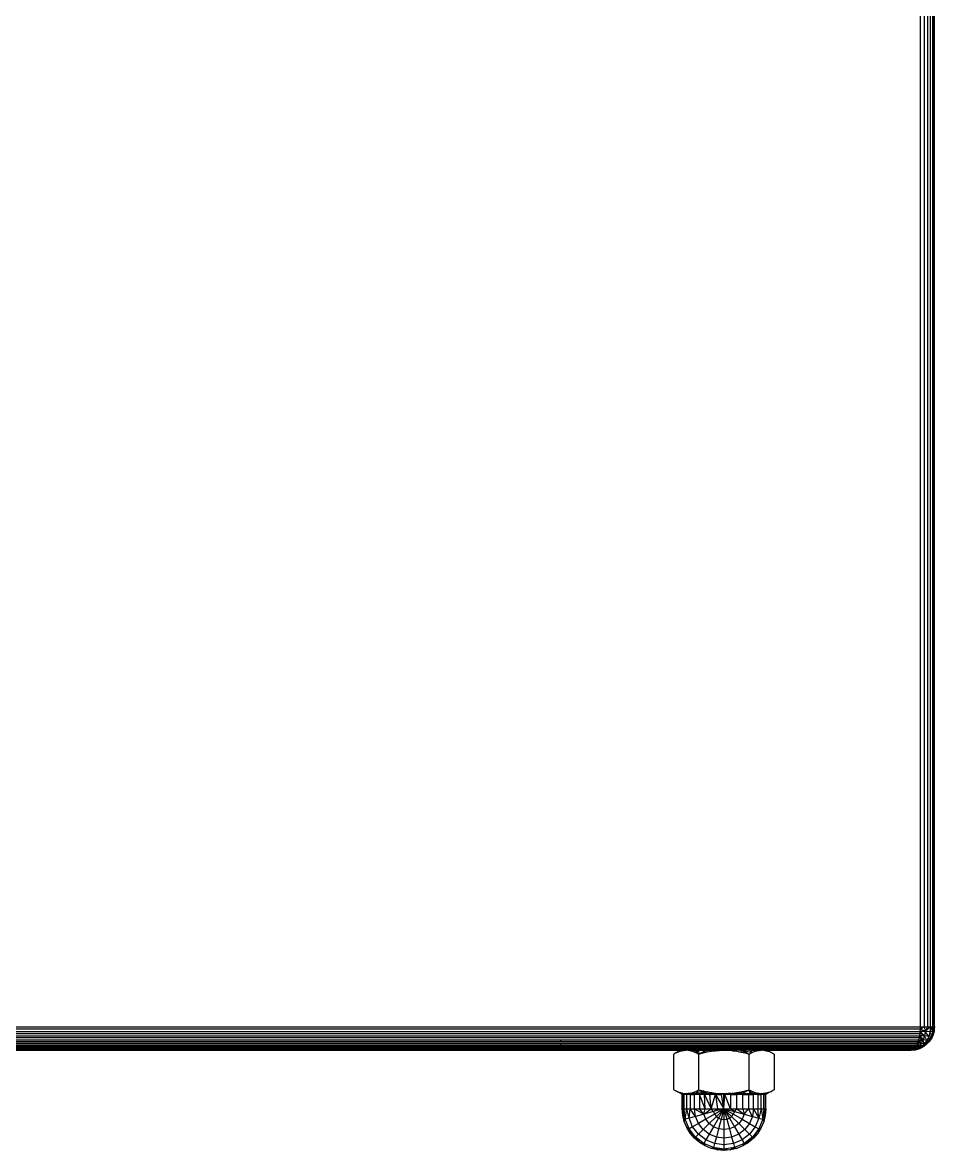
# Model space of a CAD drawing. Header units: millimetres. Extents: x 1918 to 7324, y -1954 to 2054.
# Drawn here: x 3877.8 to 4077.8, y -615.6 to -368.2 of the extents above; entities that cross this region are included whole.
import ezdxf

# ---------------------------------------------------------------- set-up
doc = ezdxf.new("R2010")
doc.units = ezdxf.units.MM

msp = doc.modelspace()

# ---------------------------------------------------------------- linework, layer by layer
for p, q in [((4074.69, -588.47), (4074.69, -135.13)), ((4075.49, -135.13), (4075.49, -588.47)), ((4076.23, -135.13), (4076.23, -588.47)), ((4076.87, -588.47), (4076.87, -135.13)), ((4077.35, -135.13), (4077.35, -588.47)), ((4077.66, -588.47), (4077.66, -135.13)), ((4077.77, -588.47), (4077.77, -347.44)), ((3680.84, -588.47), (4074.69, -588.47)), ((4075.49, -588.47), (4074.68, -588.97)), ((4074.68, -588.97), (4074.69, -588.47)), ((4074.69, -588.47), (4075.49, -588.47)), ((4075.49, -588.47), (4076.23, -588.47)), ((4075.49, -588.47), (4075.76, -589.49)), ((4076.87, -588.47), (4075.76, -589.49)), ((4076.23, -588.47), (4075.76, -589.49)), ((4076.23, -588.47), (4076.87, -588.47)), ((4077.35, -588.47), (4076.77, -589.55)), ((4076.87, -588.47), (4076.77, -589.55)), ((4076.87, -588.47), (4077.35, -588.47)), ((4077.35, -588.47), (4077.66, -588.47)), ((4077.45, -589.49), (4077.35, -588.47)), ((4077.45, -589.49), (4077.66, -588.47)), ((4077.66, -588.47), (4077.77, -588.47)), ((4077.66, -588.47), (4077.74, -588.97)), ((4077.77, -588.47), (4077.74, -588.97)), ((4074.68, -588.97), (3680.85, -588.97)), ((3680.88, -589.47), (4074.65, -589.47)), ((3680.93, -589.96), (4074.6, -589.96)), ((3681, -590.43), (4074.53, -590.43)), ((4074.45, -590.89), (3681.09, -590.89)), ((4074.34, -591.32), (4074.45, -590.89)), ((4074.45, -590.89), (4074.53, -590.43)), ((4074.45, -590.89), (4074.8, -590.76)), ((4074.45, -590.89), (4075.27, -591.35)), ((4074.53, -590.43), (4074.6, -589.96)), ((4075.57, -590.48), (4074.53, -590.43)), ((4074.53, -590.43), (4074.8, -590.76)), ((4074.6, -589.96), (4074.65, -589.47)), ((4075.57, -590.48), (4074.6, -589.96)), ((4074.65, -589.47), (4074.68, -588.97)), ((4075.76, -589.49), (4074.65, -589.47)), ((4074.65, -589.47), (4075.57, -590.48)), ((4075.76, -589.49), (4074.68, -588.97)), ((4074.8, -590.76), (4075.27, -591.35)), ((4075.57, -590.48), (4075.27, -591.35)), ((4075.76, -589.49), (4075.57, -590.48)), ((4076.09, -591.46), (4075.57, -590.48)), ((4076.5, -590.57), (4075.57, -590.48)), ((4076.5, -590.57), (4075.76, -589.49)), ((4076.77, -589.55), (4075.76, -589.49)), ((4076.5, -590.57), (4076.09, -591.46)), ((4076.77, -589.55), (4076.5, -590.57)), ((4077.17, -590.48), (4076.5, -590.57)), ((4076.71, -591.35), (4076.5, -590.57)), ((4076.71, -591.35), (4077.17, -590.48)), ((4077.16, -590.89), (4076.71, -591.35)), ((4077.45, -589.49), (4076.77, -589.55)), ((4077.17, -590.48), (4076.77, -589.55)), ((4077.16, -590.89), (4076.9, -591.32)), ((4077.38, -590.43), (4077.16, -590.89)), ((4077.16, -590.89), (4077.17, -590.48)), ((4077.17, -590.48), (4077.45, -589.49)), ((4077.17, -590.48), (4077.55, -589.96)), ((4077.38, -590.43), (4077.17, -590.48)), ((4077.55, -589.96), (4077.38, -590.43)), ((4077.74, -588.97), (4077.45, -589.49)), ((4077.45, -589.49), (4077.67, -589.47)), ((4077.51, -589.78), (4077.45, -589.49)), ((4077.67, -589.47), (4077.51, -589.78)), ((4077.55, -589.96), (4077.51, -589.78)), ((4077.67, -589.47), (4077.55, -589.96)), ((4077.74, -588.97), (4077.67, -589.47)), ((3759.82, -591.32), (3995.72, -591.32)), ((3759.82, -591.72), (3995.72, -591.72)), ((3759.82, -592.09), (3995.72, -592.09)), ((3759.82, -592.43), (3995.72, -592.43)), ((3759.82, -592.73), (3995.72, -592.73)), ((3995.72, -592.99), (3759.82, -592.99)), ((3759.82, -593.21), (3995.72, -593.21)), ((3759.82, -593.38), (3995.72, -593.38)), ((3995.72, -593.5), (3759.82, -593.5)), ((3759.82, -593.6), (3995.72, -593.6)), ((3995.72, -591.32), (3995.72, -591.72)), ((3995.72, -591.32), (4074.34, -591.32)), ((3995.72, -591.72), (4074.22, -591.72)), ((3995.72, -592.09), (3995.72, -592.43)), ((3995.72, -592.09), (4074.09, -592.09)), ((3995.72, -592.43), (4073.94, -592.43)), ((3995.72, -592.73), (3995.72, -592.99)), ((3995.72, -592.73), (4073.78, -592.73)), ((4073.61, -592.99), (3995.72, -592.99)), ((3995.72, -593.21), (3995.72, -593.38)), ((3995.72, -593.21), (4073.42, -593.21)), ((3995.72, -593.38), (3995.72, -593.5)), ((3995.72, -593.38), (4073.23, -593.38)), ((3995.72, -593.5), (3995.72, -593.6)), ((4073.04, -593.5), (3995.72, -593.5)), ((3995.72, -593.6), (4022.14, -593.6)), ((4022.14, -593.6), (4021.29, -594.1)), ((4022.55, -593.6), (4021.97, -593.83)), ((4021.97, -593.83), (4022.14, -593.6)), ((4022.55, -593.6), (4022.14, -593.6)), ((4022.55, -593.6), (4022.32, -593.73)), ((4022.55, -593.6), (4022.66, -593.66)), ((4022.55, -593.6), (4022.81, -593.64)), ((4022.9, -593.62), (4022.81, -593.64)), ((4022.95, -593.62), (4022.9, -593.62)), ((4022.95, -593.62), (4023.01, -593.61)), ((4023.01, -593.61), (4023.34, -593.6)), ((4023.36, -593.6), (4023.34, -593.6)), ((4023.71, -593.61), (4023.36, -593.6)), ((4023.79, -593.62), (4023.71, -593.61)), ((4023.79, -593.62), (4023.83, -593.62)), ((4023.89, -593.63), (4023.83, -593.62)), ((4024.53, -593.6), (4023.89, -593.63)), ((4024.53, -593.6), (4024.06, -593.66)), ((4024.06, -593.66), (4026.01, -593.6)), ((4024.53, -593.6), (4024.23, -593.69)), ((4024.53, -593.6), (4024.29, -593.7)), ((4024.75, -593.83), (4024.53, -593.6)), ((4026.01, -593.6), (4024.53, -593.6)), ((4024.53, -593.6), (4024.88, -593.8)), ((4024.53, -593.6), (4025.75, -593.63)), ((4026.01, -593.6), (4025.81, -593.63)), ((4026.01, -593.6), (4025.96, -593.64)), ((4026.01, -593.6), (4025.99, -593.64)), ((4026.01, -593.6), (4027.47, -593.6)), ((4027.74, -593.6), (4026.11, -594.45)), ((4027.74, -593.6), (4027.01, -594.2)), ((4027.74, -593.6), (4027.47, -593.6)), ((4027.74, -593.6), (4027.93, -593.99)), ((4028.84, -593.82), (4027.74, -593.6)), ((4027.74, -593.6), (4029.63, -593.6)), ((4029.63, -593.6), (4028.84, -593.82)), ((4029.63, -593.6), (4029.67, -593.63)), ((4029.63, -593.6), (4030.1, -593.6)), ((4029.8, -593.63), (4029.67, -593.63)), ((4029.67, -593.63), (4029.76, -593.7)), ((4030.1, -593.6), (4031.59, -593.6)), ((4030.1, -593.6), (4030.55, -593.63)), ((4030.69, -593.62), (4030.55, -593.63)), ((4031.59, -593.6), (4030.69, -593.62)), ((4031.61, -593.6), (4031.59, -593.6)), ((4031.59, -593.6), (4031.64, -593.6)), ((4031.64, -593.6), (4031.61, -593.6)), ((4031.64, -593.6), (4032.16, -593.61)), ((4032.16, -593.61), (4032.53, -593.6)), ((4032.55, -593.62), (4032.16, -593.61)), ((4032.53, -593.6), (4033.42, -593.6)), ((4033.42, -593.6), (4032.55, -593.62)), ((4033.48, -593.7), (4032.55, -593.62)), ((4033.42, -593.6), (4033.59, -593.6)), ((4033.59, -593.6), (4033.48, -593.7)), ((4033.59, -593.6), (4034.4, -593.83)), ((4033.59, -593.6), (4035.32, -594)), ((4035.06, -593.6), (4033.59, -593.6)), ((4035.06, -593.6), (4035.49, -593.6)), ((4035.49, -593.6), (4035.32, -594)), ((4035.49, -593.6), (4036.22, -594.21)), ((4035.49, -593.6), (4037.11, -594.45)), ((4035.49, -593.6), (4037.79, -594.1)), ((4035.76, -593.6), (4035.49, -593.6)), ((4037.21, -593.6), (4035.76, -593.6)), ((4037.79, -594.1), (4037.21, -593.6)), ((4037.21, -593.6), (4037.4, -593.6)), ((4037.4, -593.6), (4037.48, -593.6)), ((4038.69, -593.6), (4037.48, -593.6)), ((4038.47, -593.83), (4037.48, -593.6)), ((4038.69, -593.6), (4038.47, -593.83)), ((4038.69, -593.6), (4038.82, -593.73)), ((4038.69, -593.6), (4039.16, -593.66)), ((4038.69, -593.6), (4039.31, -593.64)), ((4039.4, -593.62), (4039.31, -593.64)), ((4039.45, -593.62), (4039.4, -593.62)), ((4039.45, -593.62), (4039.51, -593.61)), ((4039.51, -593.61), (4039.86, -593.6)), ((4040.21, -593.61), (4039.86, -593.6)), ((4040.29, -593.62), (4040.21, -593.61)), ((4040.29, -593.62), (4040.33, -593.62)), ((4040.4, -593.63), (4040.33, -593.62)), ((4040.67, -593.6), (4040.4, -593.63)), ((4040.67, -593.6), (4040.56, -593.66)), ((4040.56, -593.66), (4072.64, -593.6)), ((4041.09, -593.6), (4040.67, -593.6)), ((4041.25, -593.83), (4040.67, -593.6)), ((4040.67, -593.6), (4040.79, -593.7)), ((4041.09, -593.6), (4041.71, -593.99)), ((4041.09, -593.6), (4042.16, -594.2)), ((4072.74, -593.57), (4072.64, -593.6)), ((4072.84, -593.57), (4072.74, -593.57)), ((4072.87, -593.56), (4072.84, -593.57)), ((4073.04, -593.5), (4072.87, -593.56)), ((4073.24, -593.5), (4072.87, -593.56)), ((4073.14, -593.57), (4072.87, -593.56)), ((4073.23, -593.38), (4073.04, -593.5)), ((4073.04, -593.5), (4073.24, -593.5)), ((4073.41, -593.51), (4073.14, -593.57)), ((4073.42, -593.21), (4073.23, -593.38)), ((4073.23, -593.38), (4073.83, -593.23)), ((4073.24, -593.5), (4073.23, -593.38)), ((4073.24, -593.5), (4073.83, -593.23)), ((4073.24, -593.5), (4073.54, -593.43)), ((4073.24, -593.5), (4073.41, -593.51)), ((4074.16, -593.26), (4073.41, -593.51)), ((4073.41, -593.51), (4073.81, -593.41)), ((4073.41, -593.51), (4073.54, -593.43)), ((4073.41, -593.51), (4073.57, -593.5)), ((4073.42, -593.21), (4073.61, -592.99)), ((4073.42, -593.21), (4073.83, -593.23)), ((4073.54, -593.43), (4073.83, -593.23)), ((4073.54, -593.43), (4074.16, -593.26)), ((4073.57, -593.5), (4073.64, -593.5)), ((4073.78, -592.73), (4073.61, -592.99)), ((4073.8, -592.94), (4073.61, -592.99)), ((4073.83, -593.23), (4073.61, -592.99)), ((4074.48, -593.23), (4073.64, -593.5)), ((4074.13, -593.38), (4073.64, -593.5)), ((4073.64, -593.5), (4073.81, -593.41)), ((4073.78, -592.73), (4073.94, -592.43)), ((4074.37, -592.77), (4073.78, -592.73)), ((4073.78, -592.73), (4073.8, -592.94)), ((4073.8, -592.94), (4073.83, -593.23)), ((4073.81, -593.41), (4074.48, -593.23)), ((4073.81, -593.41), (4074.16, -593.26)), ((4074.37, -592.77), (4073.83, -593.23)), ((4073.83, -593.23), (4074.16, -593.26)), ((4074.09, -592.09), (4073.94, -592.43)), ((4073.94, -592.43), (4074.2, -592.35)), ((4073.94, -592.43), (4074.37, -592.77)), ((4074.09, -592.09), (4074.22, -591.72)), ((4074.87, -592.13), (4074.09, -592.09)), ((4074.09, -592.09), (4074.2, -592.35)), ((4074.13, -593.38), (4074.48, -593.23)), ((4074.16, -593.26), (4074.37, -592.77)), ((4074.87, -592.84), (4074.16, -593.26)), ((4074.16, -593.26), (4074.66, -593.05)), ((4074.16, -593.26), (4074.48, -593.23)), ((4074.2, -592.35), (4074.37, -592.77)), ((4074.34, -591.32), (4074.22, -591.72)), ((4074.22, -591.72), (4074.87, -592.13)), ((4074.34, -591.32), (4075.27, -591.35)), ((4074.53, -591.61), (4074.34, -591.32)), ((4074.37, -592.77), (4074.87, -592.13)), ((4074.37, -592.77), (4074.87, -592.54)), ((4074.87, -592.84), (4074.37, -592.77)), ((4074.48, -593.23), (4075.32, -592.77)), ((4075.2, -592.87), (4074.48, -593.23)), ((4075.06, -592.99), (4074.48, -593.23)), ((4074.48, -593.23), (4074.66, -593.05)), ((4074.48, -593.23), (4074.6, -593.21)), ((4074.53, -591.61), (4075.27, -591.35)), ((4074.87, -592.13), (4074.53, -591.61)), ((4075.06, -592.99), (4074.6, -593.21)), ((4074.66, -593.05), (4074.87, -592.84)), ((4075.27, -591.35), (4074.87, -592.13)), ((4075.53, -592.23), (4074.87, -592.13)), ((4074.87, -592.54), (4074.87, -592.13)), ((4075.53, -592.23), (4074.87, -592.84)), ((4074.87, -592.84), (4075.42, -592.52)), ((4074.87, -592.84), (4074.87, -592.54)), ((4075.32, -592.77), (4074.87, -592.84)), ((4075.49, -592.73), (4075.06, -592.99)), ((4075.2, -592.87), (4075.06, -592.99)), ((4075.49, -592.73), (4075.2, -592.87)), ((4075.32, -592.77), (4075.2, -592.87)), ((4075.53, -592.23), (4075.27, -591.35)), ((4076.09, -591.46), (4075.27, -591.35)), ((4075.32, -592.77), (4076.09, -592.13)), ((4075.89, -592.43), (4075.32, -592.77)), ((4075.32, -592.77), (4075.42, -592.52)), ((4075.32, -592.77), (4075.49, -592.73)), ((4075.42, -592.52), (4075.53, -592.23)), ((4075.89, -592.43), (4075.49, -592.73)), ((4076.09, -591.46), (4075.53, -592.23)), ((4075.53, -592.23), (4076.09, -591.82)), ((4076.09, -592.13), (4075.53, -592.23)), ((4076.27, -592.09), (4075.89, -592.43)), ((4075.89, -592.43), (4075.98, -592.3)), ((4076.27, -592.09), (4075.98, -592.3)), ((4075.98, -592.3), (4076.09, -592.13)), ((4076.09, -592.13), (4076.71, -591.35)), ((4076.71, -591.35), (4076.09, -591.46)), ((4076.09, -591.82), (4076.09, -591.46)), ((4076.09, -592.13), (4076.6, -591.72)), ((4076.09, -592.13), (4076.09, -591.82)), ((4076.09, -592.13), (4076.27, -592.09)), ((4076.6, -591.72), (4076.27, -592.09)), ((4076.9, -591.32), (4076.6, -591.72)), ((4076.6, -591.72), (4076.65, -591.57)), ((4076.65, -591.57), (4076.9, -591.32)), ((4076.65, -591.57), (4076.71, -591.35)), ((4076.71, -591.35), (4076.9, -591.32)), ((4021.06, -594.2), (4020.61, -594.45)), ((4020.61, -602.27), (4020.61, -594.45)), ((4021.21, -594.14), (4021.06, -594.2)), ((4021.29, -594.1), (4021.21, -594.14)), ((4021.29, -594.1), (4021.97, -593.83)), ((4021.97, -593.83), (4022.32, -593.73)), ((4022.32, -593.73), (4022.66, -593.66)), ((4022.66, -593.66), (4022.81, -593.64)), ((4024.06, -593.66), (4023.89, -593.63)), ((4024.23, -593.69), (4024.06, -593.66)), ((4024.23, -593.69), (4024.29, -593.7)), ((4024.29, -593.7), (4024.75, -593.83)), ((4024.75, -593.83), (4024.88, -593.8)), ((4025.21, -594), (4024.75, -593.83)), ((4024.88, -593.8), (4025.21, -594)), ((4025.93, -593.64), (4025.21, -594)), ((4025.21, -594), (4025.53, -594.14)), ((4025.59, -594.17), (4025.53, -594.14)), ((4025.59, -594.17), (4025.66, -594.2)), ((4025.96, -593.64), (4025.66, -594.2)), ((4025.66, -594.2), (4026.11, -594.45)), ((4025.75, -593.63), (4025.81, -593.63)), ((4025.81, -593.63), (4025.93, -593.64)), ((4025.93, -593.64), (4025.99, -593.64)), ((4025.96, -593.64), (4025.93, -593.64)), ((4025.99, -593.64), (4025.96, -593.64)), ((4025.99, -593.64), (4026.11, -594.45)), ((4026.11, -594.45), (4027.01, -594.2)), ((4026.11, -602.27), (4026.11, -594.45)), ((4027.01, -594.2), (4027.93, -593.99)), ((4027.93, -593.99), (4028.84, -593.82)), ((4028.84, -593.82), (4029.76, -593.7)), ((4030.55, -593.63), (4029.76, -593.7)), ((4029.8, -593.63), (4030.55, -593.63)), ((4033.48, -593.7), (4034.4, -593.83)), ((4034.4, -593.83), (4035.32, -594)), ((4035.32, -594), (4036.22, -594.21)), ((4036.22, -594.21), (4037.11, -594.45)), ((4037.11, -594.45), (4037.79, -594.1)), ((4037.11, -602.27), (4037.11, -594.45)), ((4037.79, -594.1), (4038.47, -593.83)), ((4038.47, -593.83), (4038.82, -593.73)), ((4038.82, -593.73), (4039.16, -593.66)), ((4039.16, -593.66), (4039.31, -593.64)), ((4040.56, -593.66), (4040.4, -593.63)), ((4040.73, -593.69), (4040.56, -593.66)), ((4040.73, -593.69), (4040.79, -593.7)), ((4040.79, -593.7), (4041.25, -593.83)), ((4041.25, -593.83), (4041.71, -593.99)), ((4041.71, -593.99), (4042.16, -594.2)), ((4042.16, -594.2), (4042.61, -594.45)), ((4042.61, -594.45), (4042.61, -602.27)), ((4020.61, -602.27), (4021.06, -602.52)), ((4022.14, -603.12), (4021.06, -602.52)), ((4021.06, -602.52), (4021.52, -602.72)), ((4021.52, -602.72), (4021.99, -602.9)), ((4022.14, -603.12), (4021.52, -602.72)), ((4022.32, -602.99), (4021.99, -602.9)), ((4021.99, -602.9), (4022.56, -603.12)), ((4022.14, -603.12), (4022.27, -603.12)), ((4022.32, -603.13), (4022.27, -603.12)), ((4022.38, -603.01), (4022.32, -602.99)), ((4022.37, -603.12), (4022.32, -603.13)), ((4022.39, -603.12), (4022.32, -603.13)), ((4022.4, -603.17), (4022.37, -603.12)), ((4022.39, -603.12), (4022.37, -603.12)), ((4022.38, -603.01), (4022.43, -603.02)), ((4022.39, -603.12), (4022.49, -603.13)), ((4022.43, -603.21), (4022.4, -603.17)), ((4022.72, -603.17), (4022.4, -603.17)), ((4022.56, -603.12), (4022.43, -603.02)), ((4022.43, -603.02), (4022.9, -603.1)), ((4022.74, -603.21), (4022.43, -603.21)), ((4022.45, -603.25), (4022.43, -603.21)), ((4022.76, -603.25), (4022.45, -603.25)), ((4022.45, -603.3), (4022.45, -603.25)), ((4022.53, -603.29), (4022.45, -603.25)), ((4022.53, -603.29), (4022.45, -603.3)), ((4022.45, -606.42), (4022.45, -603.3)), ((4022.49, -603.13), (4022.56, -603.12)), ((4022.57, -603.3), (4022.53, -603.29)), ((4022.56, -603.12), (4022.62, -603.13)), ((4022.57, -603.3), (4022.76, -603.25)), ((4022.9, -603.3), (4022.57, -603.3)), ((4022.57, -603.3), (4022.57, -606.42)), ((4022.68, -603.15), (4022.62, -603.13)), ((4022.73, -603.12), (4022.68, -603.15)), ((4022.72, -603.17), (4022.68, -603.15)), ((4023.64, -603.17), (4022.72, -603.17)), ((4022.74, -603.21), (4022.72, -603.17)), ((4022.73, -603.12), (4022.9, -603.1)), ((4022.73, -603.12), (4023.3, -603.12)), ((4023.66, -603.21), (4022.74, -603.21)), ((4022.76, -603.25), (4022.74, -603.21)), ((4023.68, -603.25), (4022.76, -603.25)), ((4022.9, -603.3), (4022.76, -603.25)), ((4022.9, -603.1), (4023.3, -603.12)), ((4023.45, -603.3), (4022.9, -603.3)), ((4022.9, -606.42), (4022.9, -603.3)), ((4023.3, -603.12), (4023.36, -603.12)), ((4023.57, -603.13), (4023.36, -603.12)), ((4023.45, -603.3), (4023.68, -603.25)), ((4024.21, -603.3), (4023.45, -603.3)), ((4023.45, -606.42), (4023.45, -603.3)), ((4023.6, -603.15), (4023.57, -603.13)), ((4023.6, -603.15), (4023.71, -603.11)), ((4023.6, -603.15), (4024.02, -603.12)), ((4023.64, -603.17), (4023.6, -603.15)), ((4025.1, -603.17), (4023.64, -603.17)), ((4023.66, -603.21), (4023.64, -603.17)), ((4025.12, -603.21), (4023.66, -603.21)), ((4023.68, -603.25), (4023.66, -603.21)), ((4025.13, -603.25), (4023.68, -603.25)), ((4024.21, -603.3), (4023.68, -603.25)), ((4023.68, -603.25), (4024.57, -603.28)), ((4023.71, -603.11), (4023.79, -603.1)), ((4023.83, -603.1), (4023.79, -603.1)), ((4023.89, -603.09), (4023.83, -603.1)), ((4023.89, -603.09), (4024.06, -603.06)), ((4024.02, -603.12), (4023.89, -603.09)), ((4024.06, -603.12), (4024.02, -603.12)), ((4024.06, -603.06), (4024.41, -602.99)), ((4024.53, -603.12), (4024.06, -603.06)), ((4024.06, -603.12), (4024.14, -603.12)), ((4024.14, -603.12), (4024.22, -603.12)), ((4024.21, -603.3), (4024.2, -606.42)), ((4024.21, -603.3), (4024.57, -603.28)), ((4024.53, -603.12), (4024.22, -603.12)), ((4024.41, -602.99), (4024.75, -602.89)), ((4024.53, -603.12), (4024.41, -602.99)), ((4024.75, -602.89), (4024.53, -603.12)), ((4024.53, -603.12), (4025.01, -603.12)), ((4024.57, -603.28), (4025.13, -603.25)), ((4024.57, -603.28), (4025.14, -603.3)), ((4024.75, -602.89), (4025.44, -602.62)), ((4024.75, -602.89), (4025.98, -603.12)), ((4025.01, -603.12), (4025.04, -603.13)), ((4025.01, -603.12), (4025.07, -603.15)), ((4025.07, -603.15), (4025.04, -603.13)), ((4025.14, -603.13), (4025.07, -603.15)), ((4025.1, -603.17), (4025.07, -603.15)), ((4027.01, -603.17), (4025.1, -603.17)), ((4025.12, -603.21), (4025.1, -603.17)), ((4027.02, -603.21), (4025.12, -603.21)), ((4025.13, -603.25), (4025.12, -603.21)), ((4025.14, -603.3), (4025.13, -603.25)), ((4027.01, -603.25), (4025.13, -603.25)), ((4025.83, -603.28), (4025.13, -603.25)), ((4025.14, -603.13), (4025.19, -603.12)), ((4025.83, -603.28), (4025.14, -603.3)), ((4025.14, -606.42), (4025.14, -603.3)), ((4025.8, -603.12), (4025.19, -603.12)), ((4025.44, -602.62), (4026.11, -602.27)), ((4027.74, -603.12), (4025.44, -602.62)), ((4025.98, -603.12), (4025.44, -602.62)), ((4025.8, -603.12), (4025.98, -603.12)), ((4027.01, -603.25), (4025.83, -603.28)), ((4026.23, -603.3), (4025.83, -603.28)), ((4026.01, -603.12), (4025.98, -603.12)), ((4026.07, -603.12), (4026.01, -603.12)), ((4026.07, -603.12), (4026.13, -603.12)), ((4026.11, -602.27), (4027.74, -603.12)), ((4026.11, -602.27), (4027.01, -602.52)), ((4026.13, -603.12), (4026.22, -603.12)), ((4026.22, -603.12), (4026.97, -603.13)), ((4026.23, -603.3), (4027.01, -603.25)), ((4027.33, -603.3), (4026.23, -603.3)), ((4026.23, -603.3), (4026.23, -606.42)), ((4027.45, -606.42), (4026.23, -603.3)), ((4026.99, -603.15), (4026.97, -603.13)), ((4027.01, -603.13), (4026.97, -603.13)), ((4026.99, -603.15), (4027.01, -603.13)), ((4027.01, -603.17), (4026.99, -603.15)), ((4027.74, -603.12), (4027.01, -602.52)), ((4027.01, -602.52), (4027.93, -602.73)), ((4027.01, -603.13), (4027.07, -603.13)), ((4029.23, -603.17), (4027.01, -603.17)), ((4027.02, -603.21), (4027.01, -603.17)), ((4027.04, -603.25), (4027.01, -603.25)), ((4029.24, -603.21), (4027.02, -603.21)), ((4027.04, -603.25), (4027.02, -603.21)), ((4029.24, -603.25), (4027.04, -603.25)), ((4027.33, -603.3), (4027.04, -603.25)), ((4027.07, -603.13), (4027.33, -603.12)), ((4027.74, -603.12), (4027.33, -603.12)), ((4027.33, -603.3), (4027.44, -603.3)), ((4027.45, -606.42), (4027.33, -603.3)), ((4027.33, -603.3), (4028.78, -606.42)), ((4029.24, -603.25), (4027.44, -603.3)), ((4028.52, -603.3), (4027.44, -603.3)), ((4027.74, -603.12), (4027.93, -602.73)), ((4027.74, -603.12), (4028.79, -603.12)), ((4027.93, -602.73), (4028.84, -602.9)), ((4029.49, -603.13), (4027.93, -602.73)), ((4028.78, -606.42), (4028.52, -603.3)), ((4028.52, -603.3), (4028.78, -603.3)), ((4028.78, -603.3), (4029.24, -603.25)), ((4028.78, -606.42), (4029.75, -603.3)), ((4029.75, -603.3), (4028.78, -603.3)), ((4029.15, -603.13), (4028.79, -603.12)), ((4028.84, -602.9), (4029.76, -603.02)), ((4028.84, -602.9), (4029.49, -603.13)), ((4029.22, -603.15), (4029.15, -603.13)), ((4029.26, -603.15), (4029.22, -603.15)), ((4029.23, -603.17), (4029.22, -603.15)), ((4029.23, -603.17), (4031.55, -603.17)), ((4029.24, -603.21), (4029.23, -603.17)), ((4029.24, -603.21), (4029.28, -603.21)), ((4029.24, -603.25), (4029.24, -603.21)), ((4029.27, -603.25), (4029.24, -603.25)), ((4029.31, -603.13), (4029.26, -603.15)), ((4029.89, -603.26), (4029.27, -603.25)), ((4029.75, -603.3), (4029.27, -603.25)), ((4031.55, -603.17), (4029.28, -603.21)), ((4031.61, -603.22), (4029.28, -603.21)), ((4029.31, -603.13), (4029.49, -603.13)), ((4029.53, -603.13), (4029.49, -603.13)), ((4029.53, -603.13), (4029.58, -603.12)), ((4029.58, -603.12), (4029.63, -603.12)), ((4029.63, -603.12), (4029.76, -603.02)), ((4029.63, -603.12), (4029.92, -603.13)), ((4029.75, -603.3), (4030.18, -606.42)), ((4029.75, -603.3), (4031.61, -606.42)), ((4029.8, -603.3), (4029.75, -603.3)), ((4029.76, -603.02), (4030.69, -603.1)), ((4030.08, -603.29), (4029.8, -603.3)), ((4031.61, -603.22), (4029.89, -603.26)), ((4030.08, -603.29), (4029.89, -603.26)), ((4029.92, -603.13), (4030.16, -603.12)), ((4030.18, -603.3), (4030.08, -603.29)), ((4030.16, -603.12), (4030.69, -603.1)), ((4030.16, -603.12), (4030.86, -603.13)), ((4030.18, -603.3), (4030.33, -603.29)), ((4030.33, -603.29), (4031.04, -603.3)), ((4030.69, -603.1), (4030.86, -603.13)), ((4031.05, -603.13), (4030.86, -603.13)), ((4031.23, -603.28), (4031.04, -603.3)), ((4031.61, -606.42), (4031.04, -603.3)), ((4031.23, -603.13), (4031.05, -603.13)), ((4031.61, -603.13), (4031.23, -603.13)), ((4031.23, -603.13), (4031.55, -603.17)), ((4031.53, -603.27), (4031.23, -603.28)), ((4031.53, -603.27), (4031.61, -603.27)), ((4031.61, -603.17), (4031.55, -603.17)), ((4031.58, -603.17), (4031.55, -603.17)), ((4031.61, -603.13), (4031.68, -603.13)), ((4031.61, -603.13), (4031.61, -603.17)), ((4031.61, -603.17), (4031.61, -603.22)), ((4031.66, -603.17), (4031.61, -603.17)), ((4031.61, -603.22), (4031.61, -603.27)), ((4031.66, -603.22), (4031.61, -603.22)), ((4031.61, -606.42), (4031.61, -603.27)), ((4031.61, -603.27), (4031.71, -603.27)), ((4031.61, -606.42), (4031.76, -603.3)), ((4031.66, -603.17), (4033.95, -603.21)), ((4034, -603.17), (4031.66, -603.17)), ((4033.95, -603.21), (4031.66, -603.22)), ((4031.66, -603.22), (4033.95, -603.25)), ((4031.71, -603.27), (4031.66, -603.22)), ((4031.79, -603.13), (4031.68, -603.13)), ((4031.71, -603.27), (4031.76, -603.3)), ((4032.4, -603.29), (4031.71, -603.27)), ((4032.4, -603.29), (4031.76, -603.3)), ((4033.05, -606.42), (4031.76, -603.3)), ((4032.16, -603.13), (4031.79, -603.13)), ((4032.22, -603.12), (4032.16, -603.13)), ((4032.37, -603.13), (4032.22, -603.12)), ((4032.37, -603.13), (4032.55, -603.1)), ((4033.07, -603.12), (4032.37, -603.13)), ((4032.4, -603.29), (4033.95, -603.25)), ((4033.05, -603.3), (4032.4, -603.29)), ((4032.55, -603.1), (4033.48, -603.02)), ((4033.07, -603.12), (4032.55, -603.1)), ((4033.05, -603.3), (4033.95, -603.25)), ((4033.05, -603.3), (4033.05, -606.42)), ((4033.05, -603.3), (4034.44, -603.3)), ((4033.2, -603.12), (4033.07, -603.12)), ((4033.2, -603.12), (4033.4, -603.12)), ((4033.4, -603.12), (4033.52, -603.12)), ((4033.48, -603.02), (4034.4, -602.89)), ((4033.59, -603.12), (4033.48, -603.02)), ((4033.52, -603.12), (4033.59, -603.12)), ((4033.59, -603.12), (4033.69, -603.13)), ((4033.69, -603.13), (4033.74, -603.13)), ((4033.74, -603.13), (4034.4, -602.89)), ((4033.74, -603.13), (4033.92, -603.13)), ((4033.92, -603.13), (4033.97, -603.15)), ((4033.95, -603.21), (4033.99, -603.21)), ((4033.99, -603.25), (4033.95, -603.25)), ((4034.01, -603.15), (4033.97, -603.15)), ((4033.97, -603.15), (4034, -603.17)), ((4033.99, -603.21), (4034, -603.17)), ((4036.2, -603.21), (4033.99, -603.21)), ((4033.99, -603.25), (4033.99, -603.21)), ((4034.44, -603.3), (4033.99, -603.25)), ((4036.2, -603.25), (4033.99, -603.25)), ((4034, -603.17), (4034.01, -603.15)), ((4036.22, -603.17), (4034, -603.17)), ((4034.08, -603.13), (4034.01, -603.15)), ((4034.24, -603.13), (4034.08, -603.13)), ((4034.5, -603.12), (4034.24, -603.13)), ((4034.4, -602.89), (4035.32, -602.72)), ((4034.4, -602.89), (4035.49, -603.12)), ((4035.77, -603.3), (4034.44, -603.3)), ((4034.44, -606.42), (4034.44, -603.3)), ((4034.5, -603.12), (4035.49, -603.12)), ((4035.32, -602.72), (4036.22, -602.51)), ((4035.49, -603.12), (4035.32, -602.72)), ((4035.49, -603.12), (4037.11, -602.27)), ((4035.49, -603.12), (4036.22, -602.51)), ((4035.49, -603.12), (4035.85, -603.12)), ((4035.77, -603.3), (4036.2, -603.25)), ((4035.77, -606.42), (4035.77, -603.3)), ((4035.77, -603.3), (4037, -603.3)), ((4036.24, -603.15), (4035.85, -603.12)), ((4036.2, -603.21), (4036.22, -603.17)), ((4038.11, -603.21), (4036.2, -603.21)), ((4036.2, -603.25), (4036.2, -603.21)), ((4036.2, -603.25), (4038.09, -603.25)), ((4037, -603.3), (4036.2, -603.25)), ((4036.2, -603.25), (4037.41, -603.28)), ((4036.22, -602.51), (4037.11, -602.27)), ((4036.22, -603.17), (4036.24, -603.15)), ((4038.13, -603.17), (4036.22, -603.17)), ((4036.24, -603.15), (4036.31, -603.12)), ((4036.24, -603.15), (4036.26, -603.13)), ((4036.31, -603.12), (4036.26, -603.13)), ((4036.35, -603.13), (4036.31, -603.12)), ((4036.35, -603.13), (4036.47, -603.13)), ((4036.47, -603.13), (4037.01, -603.12)), ((4037, -603.3), (4037.41, -603.28)), ((4037, -603.3), (4037, -606.42)), ((4037.01, -603.12), (4037.21, -603.12)), ((4037.11, -602.27), (4037.21, -603.12)), ((4037.11, -602.27), (4037.56, -602.52)), ((4037.21, -603.12), (4037.56, -602.52)), ((4037.21, -603.12), (4038.02, -602.72)), ((4037.21, -603.12), (4037.57, -603.12)), ((4037.41, -603.28), (4038.09, -603.25)), ((4037.41, -603.28), (4038.09, -603.3)), ((4037.56, -602.52), (4038.02, -602.72)), ((4037.57, -603.12), (4038.09, -603.15)), ((4038.02, -602.72), (4038.47, -602.89)), ((4038.69, -603.12), (4038.02, -602.72)), ((4038.15, -603.15), (4038.09, -603.15)), ((4038.09, -603.25), (4038.11, -603.21)), ((4039.55, -603.25), (4038.09, -603.25)), ((4038.09, -603.3), (4038.09, -603.25)), ((4038.67, -603.28), (4038.09, -603.25)), ((4038.67, -603.28), (4038.09, -603.3)), ((4038.09, -606.42), (4038.09, -603.3)), ((4038.11, -603.21), (4038.13, -603.17)), ((4038.11, -603.21), (4039.57, -603.21)), ((4038.13, -603.17), (4038.15, -603.15)), ((4039.59, -603.17), (4038.13, -603.17)), ((4038.15, -603.15), (4038.21, -603.12)), ((4038.15, -603.15), (4038.18, -603.13)), ((4038.18, -603.13), (4038.21, -603.12)), ((4038.37, -603.12), (4038.21, -603.12)), ((4038.37, -603.12), (4038.69, -603.12)), ((4038.47, -602.89), (4038.69, -603.12)), ((4038.47, -602.89), (4038.93, -603.02)), ((4039.55, -603.25), (4038.67, -603.28)), ((4039.02, -603.3), (4038.67, -603.28)), ((4038.69, -603.12), (4038.93, -603.02)), ((4038.69, -603.12), (4039.16, -603.06)), ((4038.69, -603.12), (4039.17, -603.12)), ((4038.93, -603.02), (4039.02, -603.03)), ((4039.16, -603.06), (4039.02, -603.03)), ((4039.02, -603.3), (4039.55, -603.25)), ((4039.02, -603.3), (4039.02, -606.42)), ((4039.02, -603.3), (4039.77, -603.3)), ((4039.31, -603.08), (4039.16, -603.06)), ((4039.17, -603.12), (4039.31, -603.08)), ((4039.62, -603.15), (4039.17, -603.12)), ((4039.31, -603.08), (4039.4, -603.1)), ((4039.4, -603.1), (4039.62, -603.15)), ((4039.55, -603.25), (4039.57, -603.21)), ((4039.55, -603.25), (4040.47, -603.25)), ((4039.77, -603.3), (4039.55, -603.25)), ((4039.57, -603.21), (4039.59, -603.17)), ((4040.48, -603.21), (4039.57, -603.21)), ((4039.59, -603.17), (4039.62, -603.15)), ((4040.51, -603.17), (4039.59, -603.17)), ((4039.62, -603.15), (4039.66, -603.13)), ((4039.71, -603.13), (4039.66, -603.13)), ((4039.86, -603.12), (4039.71, -603.13)), ((4040.32, -603.3), (4039.77, -603.3)), ((4039.77, -606.42), (4039.77, -603.3)), ((4039.86, -603.12), (4039.93, -603.12)), ((4039.93, -603.12), (4040.21, -603.11)), ((4040.21, -603.11), (4040.29, -603.1)), ((4040.33, -603.1), (4040.29, -603.1)), ((4040.32, -603.3), (4040.47, -603.25)), ((4040.66, -603.3), (4040.32, -603.3)), ((4040.32, -606.42), (4040.32, -603.3)), ((4040.4, -603.08), (4040.33, -603.1)), ((4040.4, -603.08), (4040.56, -603.06)), ((4040.5, -603.12), (4040.4, -603.08)), ((4040.47, -603.25), (4040.48, -603.21)), ((4040.47, -603.25), (4040.78, -603.25)), ((4040.66, -603.3), (4040.47, -603.25)), ((4040.48, -603.21), (4040.51, -603.17)), ((4040.8, -603.21), (4040.48, -603.21)), ((4040.5, -603.12), (4040.55, -603.15)), ((4040.51, -603.17), (4040.55, -603.15)), ((4040.51, -603.17), (4040.82, -603.17)), ((4040.55, -603.15), (4040.59, -603.13)), ((4040.56, -603.06), (4040.73, -603.03)), ((4040.67, -603.12), (4040.56, -603.06)), ((4040.59, -603.13), (4040.67, -603.12)), ((4040.69, -603.29), (4040.66, -603.3)), ((4040.66, -603.3), (4040.66, -606.42)), ((4040.67, -603.12), (4041.25, -602.89)), ((4040.67, -603.12), (4040.79, -603.02)), ((4040.83, -603.12), (4040.67, -603.12)), ((4040.69, -603.29), (4040.78, -603.25)), ((4040.77, -603.3), (4040.69, -603.29)), ((4040.79, -603.02), (4040.73, -603.03)), ((4040.77, -603.3), (4040.78, -603.25)), ((4040.77, -606.42), (4040.77, -603.3)), ((4040.78, -603.25), (4040.8, -603.21)), ((4040.83, -603.01), (4040.79, -603.02)), ((4040.8, -603.21), (4040.82, -603.17)), ((4040.82, -603.17), (4040.86, -603.15)), ((4040.83, -603.01), (4040.91, -602.99)), ((4040.83, -603.12), (4040.86, -603.15)), ((4040.86, -603.15), (4040.9, -603.13)), ((4040.9, -603.13), (4040.94, -603.12)), ((4040.91, -602.99), (4041.25, -602.89)), ((4040.94, -603.12), (4041.09, -603.12)), ((4041.94, -602.62), (4041.09, -603.12)), ((4041.25, -602.89), (4041.09, -603.12)), ((4041.25, -602.89), (4041.94, -602.62)), ((4041.94, -602.62), (4042.16, -602.52)), ((4042.61, -602.27), (4042.16, -602.52)), ((4022.57, -607.85), (4022.45, -606.42)), ((4022.45, -606.42), (4022.57, -606.42)), ((4022.57, -606.42), (4022.9, -606.42)), ((4023.07, -608.71), (4022.57, -606.42)), ((4022.57, -607.85), (4022.57, -606.42)), ((4023.07, -608.71), (4022.57, -607.85)), ((4022.9, -609.25), (4022.57, -607.85)), ((4023.07, -608.71), (4022.9, -606.42)), ((4022.9, -606.42), (4023.45, -606.42)), ((4023.07, -608.71), (4023.45, -606.42)), ((4023.95, -608.47), (4023.45, -606.42)), ((4023.45, -606.42), (4024.2, -606.42)), ((4023.95, -608.47), (4024.2, -606.42)), ((4025.36, -608.1), (4023.95, -608.47)), ((4024.2, -606.42), (4025.14, -606.42)), ((4025.36, -608.1), (4024.2, -606.42)), ((4025.36, -608.1), (4025.14, -606.42)), ((4025.14, -606.42), (4027.19, -607.61)), ((4025.14, -606.42), (4026.23, -606.42)), ((4027.19, -607.61), (4025.36, -608.1)), ((4026, -609.66), (4025.36, -608.1)), ((4026.23, -606.42), (4027.45, -606.42)), ((4027.19, -607.61), (4026.23, -606.42)), ((4027.19, -607.61), (4028.78, -606.42)), ((4027.19, -607.61), (4027.45, -606.42)), ((4029.32, -607.03), (4027.19, -607.61)), ((4027.65, -608.71), (4027.19, -607.61)), ((4027.45, -606.42), (4028.78, -606.42)), ((4029.56, -607.61), (4027.65, -608.71)), ((4029.94, -608.1), (4028.37, -609.66)), ((4029.32, -607.03), (4028.78, -606.42)), ((4028.78, -606.42), (4030.18, -606.42)), ((4031.61, -606.42), (4029.32, -607.03)), ((4029.32, -607.03), (4030.18, -606.42)), ((4029.32, -607.03), (4029.56, -607.61)), ((4031.61, -606.42), (4029.56, -607.61)), ((4029.56, -607.61), (4029.94, -608.1)), ((4031.61, -606.42), (4029.94, -608.1)), ((4029.94, -608.1), (4030.43, -608.47)), ((4030.18, -606.42), (4031.61, -606.42)), ((4031.61, -606.42), (4030.43, -608.47)), ((4031.61, -606.42), (4031, -608.71)), ((4031.61, -606.42), (4031.61, -608.79)), ((4031.61, -606.42), (4032.23, -608.71)), ((4031.61, -606.42), (4032.8, -608.47)), ((4031.61, -606.42), (4033.29, -608.1)), ((4031.61, -606.42), (4033.67, -607.61)), ((4031.61, -606.42), (4033.9, -607.03)), ((4031.61, -606.42), (4033.05, -606.42)), ((4032.8, -608.47), (4033.29, -608.1)), ((4033.05, -606.42), (4034.44, -606.42)), ((4033.9, -607.03), (4033.05, -606.42)), ((4033.29, -608.1), (4033.67, -607.61)), ((4033.29, -608.1), (4034.85, -609.66)), ((4033.67, -607.61), (4033.9, -607.03)), ((4033.67, -607.61), (4035.58, -608.71)), ((4033.9, -607.03), (4034.44, -606.42)), ((4033.9, -607.03), (4036.04, -607.61)), ((4034.44, -606.42), (4036.04, -607.61)), ((4034.44, -606.42), (4035.77, -606.42)), ((4036.04, -607.61), (4035.58, -608.71)), ((4035.77, -606.42), (4036.04, -607.61)), ((4035.77, -606.42), (4037, -606.42)), ((4036.04, -607.61), (4037, -606.42)), ((4036.04, -607.61), (4037.87, -608.1)), ((4037, -606.42), (4038.09, -606.42)), ((4037.87, -608.1), (4037, -606.42)), ((4037.87, -608.1), (4037.22, -609.66)), ((4038.09, -606.42), (4037.87, -608.1)), ((4037.87, -608.1), (4039.28, -608.47)), ((4038.09, -606.42), (4039.28, -608.47)), ((4038.09, -606.42), (4039.02, -606.42)), ((4039.02, -606.42), (4039.77, -606.42)), ((4039.28, -608.47), (4039.02, -606.42)), ((4039.77, -606.42), (4039.28, -608.47)), ((4039.77, -606.42), (4040.16, -608.71)), ((4039.77, -606.42), (4040.32, -606.42)), ((4040.32, -606.42), (4040.16, -608.71)), ((4040.16, -608.71), (4040.66, -606.42)), ((4040.16, -608.71), (4040.66, -607.85)), ((4040.32, -606.42), (4040.66, -606.42)), ((4040.66, -607.85), (4040.32, -609.25)), ((4040.66, -606.42), (4040.66, -607.85)), ((4040.66, -606.42), (4040.77, -606.42)), ((4040.77, -606.42), (4040.66, -607.85)), ((4023.07, -608.71), (4022.9, -609.25)), ((4023.45, -610.58), (4022.9, -609.25)), ((4023.95, -608.47), (4023.07, -608.71)), ((4023.95, -610.84), (4023.07, -608.71)), ((4023.95, -610.84), (4023.45, -610.58)), ((4024.2, -611.8), (4023.45, -610.58)), ((4024.74, -610.39), (4023.95, -608.47)), ((4024.74, -610.39), (4023.95, -610.84)), ((4025.36, -612.68), (4023.95, -610.84)), ((4023.95, -610.84), (4024.2, -611.8)), ((4025.14, -612.9), (4023.95, -610.84)), ((4026, -609.66), (4024.74, -610.39)), ((4026, -612.03), (4024.74, -610.39)), ((4027.65, -608.71), (4026, -609.66)), ((4027.03, -611), (4026, -609.66)), ((4028.37, -609.66), (4027.03, -611)), ((4028.37, -609.66), (4027.65, -608.71)), ((4029.32, -610.39), (4028.37, -609.66)), ((4029.32, -610.39), (4028.37, -612.03)), ((4030.43, -608.47), (4029.32, -610.39)), ((4030.43, -610.84), (4029.32, -610.39)), ((4030.43, -610.84), (4029.94, -612.68)), ((4030.43, -608.47), (4031, -608.71)), ((4031, -608.71), (4030.43, -610.84)), ((4031.61, -611), (4030.43, -610.84)), ((4031, -608.71), (4031.61, -608.79)), ((4031.61, -608.79), (4032.23, -608.71)), ((4031.61, -608.79), (4031.61, -611)), ((4032.8, -610.84), (4031.61, -611)), ((4032.23, -608.71), (4032.8, -608.47)), ((4032.23, -608.71), (4032.8, -610.84)), ((4032.8, -608.47), (4033.9, -610.39)), ((4033.9, -610.39), (4032.8, -610.84)), ((4032.8, -610.84), (4033.29, -612.68)), ((4034.85, -609.66), (4033.9, -610.39)), ((4033.9, -610.39), (4034.85, -612.03)), ((4035.58, -608.71), (4034.85, -609.66)), ((4034.85, -609.66), (4036.19, -611)), ((4035.58, -608.71), (4037.22, -609.66)), ((4037.22, -609.66), (4036.19, -611)), ((4037.22, -609.66), (4038.48, -610.39)), ((4038.48, -610.39), (4037.22, -612.03)), ((4039.28, -610.84), (4037.87, -612.68)), ((4039.28, -608.47), (4038.48, -610.39)), ((4038.48, -610.39), (4039.28, -610.84)), ((4039.77, -610.58), (4039.02, -611.8)), ((4039.28, -610.84), (4039.02, -611.8)), ((4039.28, -608.47), (4040.16, -608.71)), ((4040.16, -608.71), (4039.28, -610.84)), ((4039.28, -610.84), (4039.77, -610.58)), ((4040.32, -609.25), (4039.77, -610.58)), ((4040.16, -608.71), (4040.32, -609.25)), ((4025.14, -612.9), (4024.2, -611.8)), ((4025.36, -612.68), (4025.14, -612.9)), ((4026.23, -613.83), (4025.14, -612.9)), ((4026, -612.03), (4025.36, -612.68)), ((4027.19, -614.08), (4025.36, -612.68)), ((4025.36, -612.68), (4026.23, -613.83)), ((4027.03, -611), (4026, -612.03)), ((4027.65, -613.29), (4026, -612.03)), ((4028.37, -612.03), (4027.03, -611)), ((4027.65, -613.29), (4027.19, -614.08)), ((4028.37, -612.03), (4027.65, -613.29)), ((4029.56, -614.08), (4027.65, -613.29)), ((4029.94, -612.68), (4028.37, -612.03)), ((4029.94, -612.68), (4029.56, -614.08)), ((4031.61, -612.9), (4029.94, -612.68)), ((4031.61, -611), (4031.61, -612.9)), ((4033.29, -612.68), (4031.61, -612.9)), ((4031.61, -612.9), (4031.61, -614.35)), ((4034.85, -612.03), (4033.29, -612.68)), ((4033.29, -612.68), (4033.67, -614.08)), ((4035.58, -613.29), (4033.67, -614.08)), ((4036.19, -611), (4034.85, -612.03)), ((4034.85, -612.03), (4035.58, -613.29)), ((4037.22, -612.03), (4035.58, -613.29)), ((4035.58, -613.29), (4036.04, -614.08)), ((4037.87, -612.68), (4036.04, -614.08)), ((4038.09, -612.9), (4036.04, -614.08)), ((4036.19, -611), (4037.22, -612.03)), ((4038.09, -612.9), (4037, -613.83)), ((4037.22, -612.03), (4037.87, -612.68)), ((4037.87, -612.68), (4039.02, -611.8)), ((4037.87, -612.68), (4038.09, -612.9)), ((4039.02, -611.8), (4038.09, -612.9)), ((4027.19, -614.08), (4026.23, -613.83)), ((4027.45, -614.58), (4026.23, -613.83)), ((4029.32, -614.97), (4027.19, -614.08)), ((4027.19, -614.08), (4027.45, -614.58)), ((4028.78, -615.13), (4027.45, -614.58)), ((4029.32, -614.97), (4028.78, -615.13)), ((4030.18, -615.47), (4028.78, -615.13)), ((4029.56, -614.08), (4029.32, -614.97)), ((4031.61, -615.27), (4029.32, -614.97)), ((4029.32, -614.97), (4030.18, -615.47)), ((4031.61, -615.58), (4029.32, -614.97)), ((4031.61, -614.35), (4029.56, -614.08)), ((4031.61, -615.58), (4030.18, -615.47)), ((4033.67, -614.08), (4031.61, -614.35)), ((4031.61, -614.35), (4031.61, -615.27)), ((4033.9, -614.97), (4031.61, -615.27)), ((4031.61, -615.27), (4031.61, -615.58)), ((4031.61, -615.27), (4033.05, -615.47)), ((4033.05, -615.47), (4031.61, -615.58)), ((4033.9, -614.97), (4033.05, -615.47)), ((4034.44, -615.13), (4033.05, -615.47)), ((4033.67, -614.08), (4033.9, -614.97)), ((4036.04, -614.08), (4033.9, -614.97)), ((4033.9, -614.97), (4034.44, -615.13)), ((4035.77, -614.58), (4034.44, -615.13)), ((4037, -613.83), (4035.77, -614.58)), ((4036.04, -614.08), (4035.77, -614.58)), ((4036.04, -614.08), (4037, -613.83))]:
    msp.add_line(p, q)

doc.saveas('drawing.dxf')
